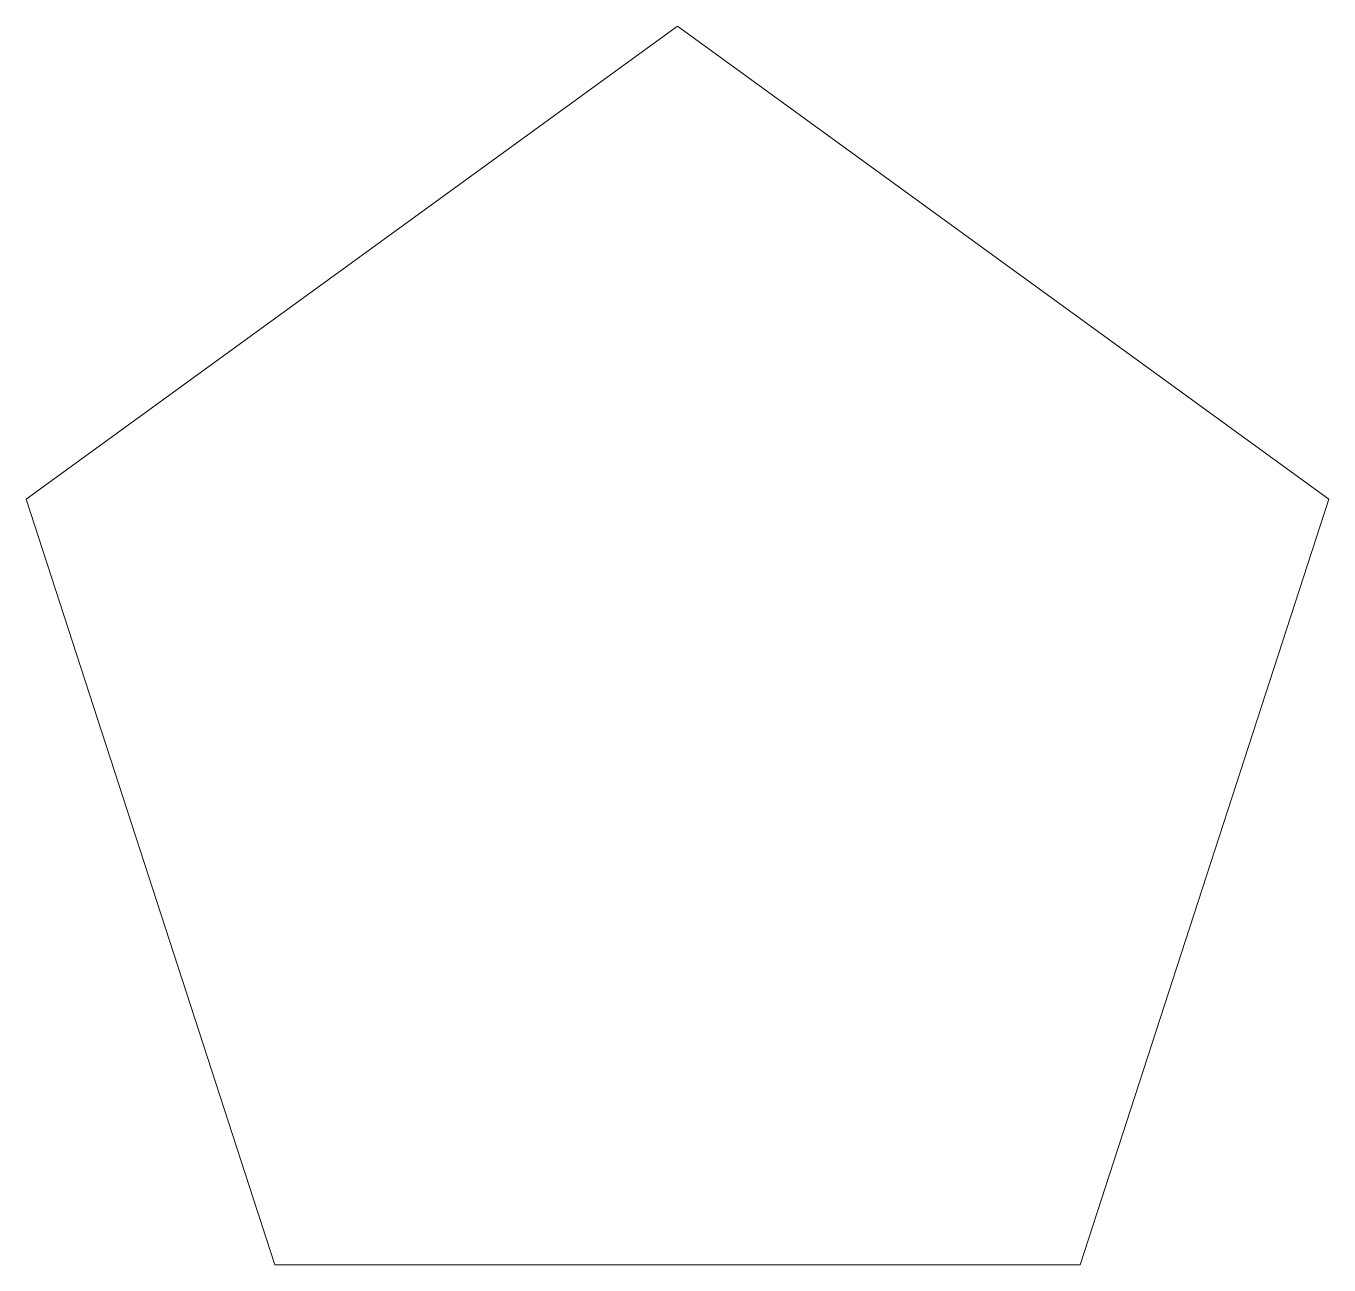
# Model space of a CAD drawing. Header units: feet. Extents: x -0.59 to 0.59, y -0.5 to 0.62.
import ezdxf

# ---------------------------------------------------------------- set-up
doc = ezdxf.new("R2010")
doc.units = ezdxf.units.FT
doc.header["$MEASUREMENT"] = 0
doc.layers.add('FENCE CHAIN', color=30, linetype='FENCEX', lineweight=9)
doc.linetypes.add('FENCEX', pattern='A,1.25,-0.125,["X",Standard,S=0.1875,R=0,X=0,Y=-0.09375],-0.25', length=1.625)

msp = doc.modelspace()

# ---------------------------------------------------------------- linework, layer by layer
at = {"layer": 'Defpoints'}
msp.add_point((0, 0), dxfattribs=at)
at = {"layer": 'FENCE CHAIN'}
for p, q in [((0, 0.618), (-0.5878, 0.191)), ((0.5878, 0.191), (0, 0.618)), ((-0.5878, 0.191), (-0.3633, -0.5)), ((0.3633, -0.5), (0.5878, 0.191)), ((-0.3633, -0.5), (0.3633, -0.5))]:
    msp.add_line(p, q, dxfattribs=at)

doc.saveas('drawing.dxf')
